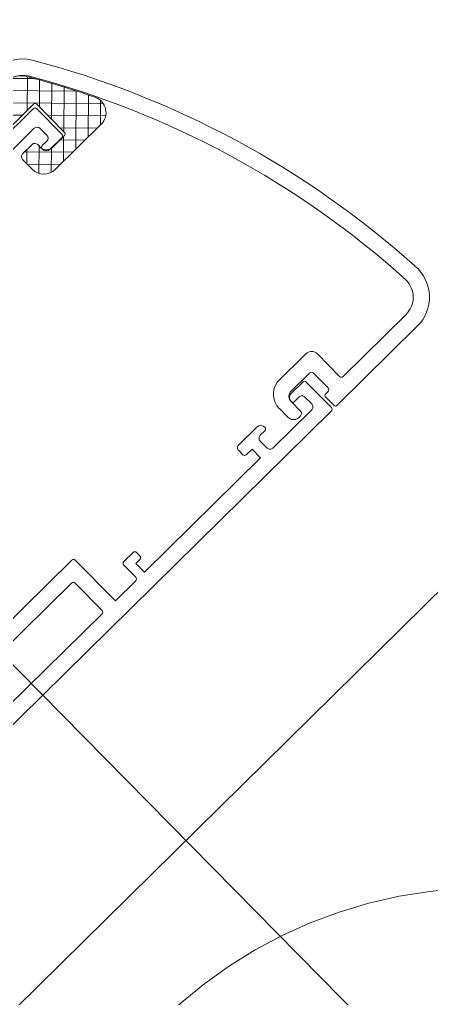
# Model space of a CAD drawing. Header units: centimetres. Extents: x 118932 to 154602, y -32682 to -23521.
# Drawn here: x 137620.38 to 137625.43, y -25667.47 to -25655.46 of the extents above; entities that cross this region are included whole.
import ezdxf

# ---------------------------------------------------------------- set-up
doc = ezdxf.new("R2010")
doc.units = ezdxf.units.CM
doc.header["$LTSCALE"] = 50
doc.header["$MEASUREMENT"] = 0
doc.linetypes.add('HIDDEN', pattern=[0.375, 0.25, -0.125])
for name, color, linetype, lineweight, true_color in [('GEN_02_TF_Mobilya', 7, 'Continuous', 5, 0x745e3d), ('GEN_02_TF_Pencere', 7, 'Continuous', 9, 0x6093ac), ('GEN_05_ML_Alçıpan_giydirme', 7, 'Continuous', 18, 0x7ebab5), ('GEN_05_ML_Mermer', 7, 'Continuous', 9, 0x9d8692)]:
    doc.layers.add(name, color=color, linetype=linetype, lineweight=lineweight, true_color=true_color)

# ---------------------------------------------------------------- blocks, each defined once
blk = doc.blocks.new('P7_')
at = {"layer": 'GEN_02_TF_Pencere'}
blk.add_line((163386.215, -16188.826, 0), (163386.215, -16138.823, 0), dxfattribs=at)
at = {"layer": 'GEN_02_TF_Pencere', "extrusion": (0, 0, -1)}
for p, q in [((163390.603, -16171.649, 0), (163391.033, -16172.079, 0)), ((163390.815, -16171.649, 0), (163391.84, -16172.675, 0)), ((163391.027, -16171.649, 0), (163391.719, -16172.341, 0)), ((163391.249, -16171.659, 0), (163391.46, -16171.87, 0)), ((163391.411, -16171.785, 0), (163391.117, -16172.079, 0)), ((163391.594, -16171.684, 0), (163391.594, -16171.684, 0)), ((163391.489, -16171.919, 0), (163391.254, -16172.154, 0)), ((163391.185, -16172.117, 0), (163381.245, -16172.117, 0)), ((163386.915, -16172.079, 0), (163391.224, -16172.079, 0)), ((163391.185, -16172.117, 0), (163391.185, -16172.117, 0)), ((163391.215, -16172.587, 0), (163391.215, -16172.147, 0)), ((163391.565, -16172.055, 0), (163391.254, -16172.366, 0)), ((163391.254, -16172.109, 0), (163391.254, -16172.589, 0)), ((163391.64, -16172.192, 0), (163391.254, -16172.578, 0)), ((163390.355, -16172.297, 0), (163391.025, -16172.297, 0)), ((163391.075, -16172.347, 0), (163391.075, -16172.467, 0)), ((163391.714, -16172.331, 0), (163391.208, -16172.837, 0)), ((163391.254, -16172.3, 0), (163391.756, -16172.802, 0)), ((163390.777, -16172.419, 0), (163390.654, -16172.542, 0)), ((163390.654, -16172.469, 0), (163390.654, -16172.637, 0)), ((163390.915, -16172.493, 0), (163390.678, -16172.73, 0)), ((163390.865, -16172.419, 0), (163390.704, -16172.419, 0)), ((163390.736, -16172.419, 0), (163391.154, -16172.837, 0)), ((163390.915, -16172.529, 0), (163390.915, -16172.469, 0)), ((163391.025, -16172.517, 0), (163390.945, -16172.517, 0)), ((163391.254, -16172.513, 0), (163391.578, -16172.837, 0)), ((163391.785, -16172.471, 0), (163391.42, -16172.837, 0)), ((163390.654, -16172.549, 0), (163390.942, -16172.837, 0)), ((163391.001, -16172.619, 0), (163390.793, -16172.827, 0)), ((163390.985, -16172.617, 0), (163391.185, -16172.617, 0)), ((163391.212, -16172.62, 0), (163390.996, -16172.837, 0)), ((163391.224, -16172.62, 0), (163391.024, -16172.62, 0)), ((163391.15, -16172.62, 0), (163391.366, -16172.837, 0)), ((163391.844, -16172.625, 0), (163391.632, -16172.837, 0)), ((163390.854, -16172.837, 0), (163391.644, -16172.837, 0)), ((163387.635, -16176.393, 0), (163385.865, -16176.392, 0)), ((163387.665, -16177.123, 0), (163387.665, -16176.423, 0)), ((163385.815, -16176.592, 0), (163387.435, -16176.592, 0)), ((163387.465, -16176.622, 0), (163387.465, -16177.093, 0)), ((163390.962, -16176.606, 0), (163391.455, -16176.606, 0)), ((163391.555, -16176.706, 0), (163391.555, -16177.095, 0)), ((163390.395, -16176.825, 0), (163390.085, -16176.824, 0)), ((163391.185, -16176.825, 0), (163390.985, -16176.825, 0)), ((163391.325, -16176.806, 0), (163390.99, -16176.806, 0)), ((163391.355, -16177.095, 0), (163391.355, -16176.836, 0)), ((163388.045, -16176.883, 0), (163388.045, -16177.093, 0)), ((163388.235, -16176.853, 0), (163388.075, -16176.853, 0)), ((163388.265, -16176.943, 0), (163388.265, -16176.883, 0)), ((163390.035, -16176.874, 0), (163390.035, -16176.944, 0)), ((163390.355, -16176.925, 0), (163390.435, -16176.925, 0)), ((163390.752, -16177.005, 0), (163390.752, -16176.856, 0)), ((163390.915, -16176.895, 0), (163390.915, -16177.066, 0)), ((163390.945, -16176.925, 0), (163391.025, -16176.925, 0)), ((163391.215, -16177.295, 0), (163391.215, -16176.855, 0)), ((163388.165, -16177.123, 0), (163388.165, -16176.973, 0)), ((163388.165, -16176.973, 0), (163388.235, -16176.973, 0)), ((163390.065, -16176.974, 0), (163390.165, -16176.974, 0)), ((163390.165, -16176.974, 0), (163390.165, -16177.124, 0)), ((163390.305, -16177.095, 0), (163390.305, -16176.975, 0)), ((163391.075, -16176.975, 0), (163391.075, -16177.095, 0)), ((163387.435, -16177.123, 0), (163385.815, -16177.122, 0)), ((163388.015, -16177.123, 0), (163387.665, -16177.123, 0)), ((163390.165, -16177.124, 0), (163388.165, -16177.123, 0)), ((163391.025, -16177.145, 0), (163390.355, -16177.145, 0)), ((163391.255, -16177.295, 0), (163391.255, -16177.155, 0)), ((163391.285, -16177.125, 0), (163391.325, -16177.125, 0)), ((163391.585, -16177.125, 0), (163392.666, -16177.125, 0)), ((163383.245, -16177.32, 0), (163391.185, -16177.325, 0)), ((163392.666, -16177.325, 0), (163391.285, -16177.325, 0))]:
    blk.add_line(p, q, dxfattribs=at)
for centre, radius, start, end in [((-163391.175, -16171.94, 0), 0.491, 88.7016, 148.5544), ((-163391.175, -16171.94, 0), 0.291, 91.6867, 148.3334), ((-163391.175, -16171.92, 0), 0.271, 91.7479, 148.2984), ((-163381.836, -16177.46, 0), 11.129, 149.2979, 153.8143), ((-163381.836, -16177.48, 0), 11.15, 149.2971, 176.6114), ((-163381.836, -16177.48, 0), 11.35, 149.2896, 176.4497), ((-163391.185, -16172.147, 0), 0.03, 90, 180), ((-163391.224, -16172.109, 0), 0.03, 90, 180), ((-163391.025, -16172.347, 0), 0.05, 90, 180), ((-163390.704, -16172.469, 0), 0.05, 360, 90), ((-163390.865, -16172.469, 0), 0.05, 90, 180), ((-163390.945, -16172.547, 0), 0.03, 360, 90), ((-163391.025, -16172.467, 0), 0.05, 180, 270), ((-163390.854, -16172.637, 0), 0.2, 270, 0), ((-163391.019, -16172.517, 0), 0.104, 266.8743, 353.2061), ((-163390.985, -16172.547, 0), 0.07, 270, 0), ((-163391.185, -16172.587, 0), 0.03, 180, 270), ((-163391.223, -16172.589, 0), 0.0312, 179.6263, 267.7267), ((-163391.644, -16172.637, 0), 0.2, 153.8142, 270), ((-163387.635, -16176.423, 0), 0.03, 90.0331, 180.033), ((-163387.435, -16176.622, 0), 0.03, 90.0329, 180.033), ((-163391.006, -16176.856, 0), 0.254, 0.1582, 80.0409), ((-163391.455, -16176.706, 0), 0.1, 90, 180), ((-163390.085, -16176.874, 0), 0.05, 0.0328, 90.0329), ((-163390.395, -16176.895, 0), 0.07, 90.0329, 180.0329), ((-163391.006, -16176.895, 0), 0.0907, 0.1582, 80.041), ((-163390.985, -16176.895, 0), 0.07, 0.0328, 90.0329), ((-163391.185, -16176.855, 0), 0.03, 90.0329, 180.033), ((-163391.325, -16176.836, 0), 0.03, 90, 180), ((-163392.666, -16176.825, 0), 0.5, 174.4787, 270), ((-163392.666, -16176.825, 0), 0.3, 179.1788, 270), ((-163388.075, -16176.883, 0), 0.03, 0.0329, 90.033), ((-163388.235, -16176.883, 0), 0.03, 90.0329, 180.033), ((-163388.235, -16176.943, 0), 0.03, 180.0328, 270.0329), ((-163390.065, -16176.944, 0), 0.03, 270.0328, 0.0329), ((-163390.355, -16176.975, 0), 0.05, 0.0328, 90.0329), ((-163390.435, -16176.895, 0), 0.03, 180.0329, 270.033), ((-163390.945, -16176.895, 0), 0.03, 270.0329, 0.033), ((-163391.025, -16176.975, 0), 0.05, 90.0328, 180.0329), ((-163390.852, -16177.005, 0), 0.1, 241.2651, 0.0257), ((-163390.885, -16177.066, 0), 0.03, 179.9999, 241.2907), ((-163387.435, -16177.093, 0), 0.03, 180.0328, 270.0329), ((-163388.015, -16177.093, 0), 0.03, 180.0328, 270.0329), ((-163390.355, -16177.095, 0), 0.05, 270.0328, 0.0329), ((-163391.025, -16177.095, 0), 0.05, 180.0328, 270.0329), ((-163391.285, -16177.155, 0), 0.03, 360, 90), ((-163391.325, -16177.095, 0), 0.03, 180, 270), ((-163391.585, -16177.095, 0), 0.03, 270, 0), ((-163391.185, -16177.295, 0), 0.03, 225.0329, 270.0328), ((-163391.185, -16177.295, 0), 0.03, 180.033, 225.033), ((-163391.285, -16177.295, 0), 0.03, 270, 0)]:
    blk.add_arc(centre, radius, start, end, dxfattribs=at)
at = {"layer": 'GEN_05_ML_Mermer', "elevation": 0}
blk.add_lwpolyline([(163483.715, -16179.824), (163288.715, -16179.824), (163288.715, -16161.825), (163483.715, -16161.825)], close=True, dxfattribs=at)
blk = doc.blocks.new('DOGRAMA LEVEL 0 E BLOK')
at = {"layer": 'GEN_05_ML_Alçıpan_giydirme', "color": 1, "rotation": 44.89300344933407}
blk.add_blockref('P7_', (-127636.755, -103328.231, 0), dxfattribs=at)
blk = doc.blocks.new('PPBamako_SuiteC_TefrisPlan')
at = {"layer": 'GEN_02_TF_Mobilya', "linetype": 'HIDDEN'}
blk.add_lwpolyline([(-723.304, -499.772, 1), (-731.412, -507.828, -1), (-734.114, -510.514, 1), (-742.222, -518.57, -1), (-744.925, -521.256, 1), (-753.033, -529.312, -1), (-755.735, -531.998, 1), (-763.843, -540.054, -1), (-766.546, -542.74, 1), (-774.654, -550.796, -1), (-777.356, -553.482, 1.001962), (-785.469, -561.533, -1.001962), (-788.167, -564.224, 1), (-796.275, -572.28, -1), (-798.977, -574.966, 1), (-807.085, -583.022, -1), (-809.788, -585.708, 0.9832), (-817.932, -593.74, -1.038091), (-820.527, -596.526, 1), (-828.624, -604.594, -1), (-831.323, -607.283, 1), (-839.42, -615.35, -1), (-842.119, -618.039, 1), (-850.217, -626.106, -1)], format="xyb", dxfattribs=at)

msp = doc.modelspace()

# ---------------------------------------------------------------- block references
at = {"rotation": 359.6887739338809}
msp.add_blockref('DOGRAMA LEVEL 0 E BLOK', (138089.785, -26193.192), dxfattribs=at)

# ---------------------------------------------------------------- next in the draw order: block references
at = {"color": 1}
msp.add_blockref('PPBamako_SuiteC_TefrisPlan', (138407.536, -25114.331, 0), dxfattribs=at)

doc.saveas('drawing.dxf')
